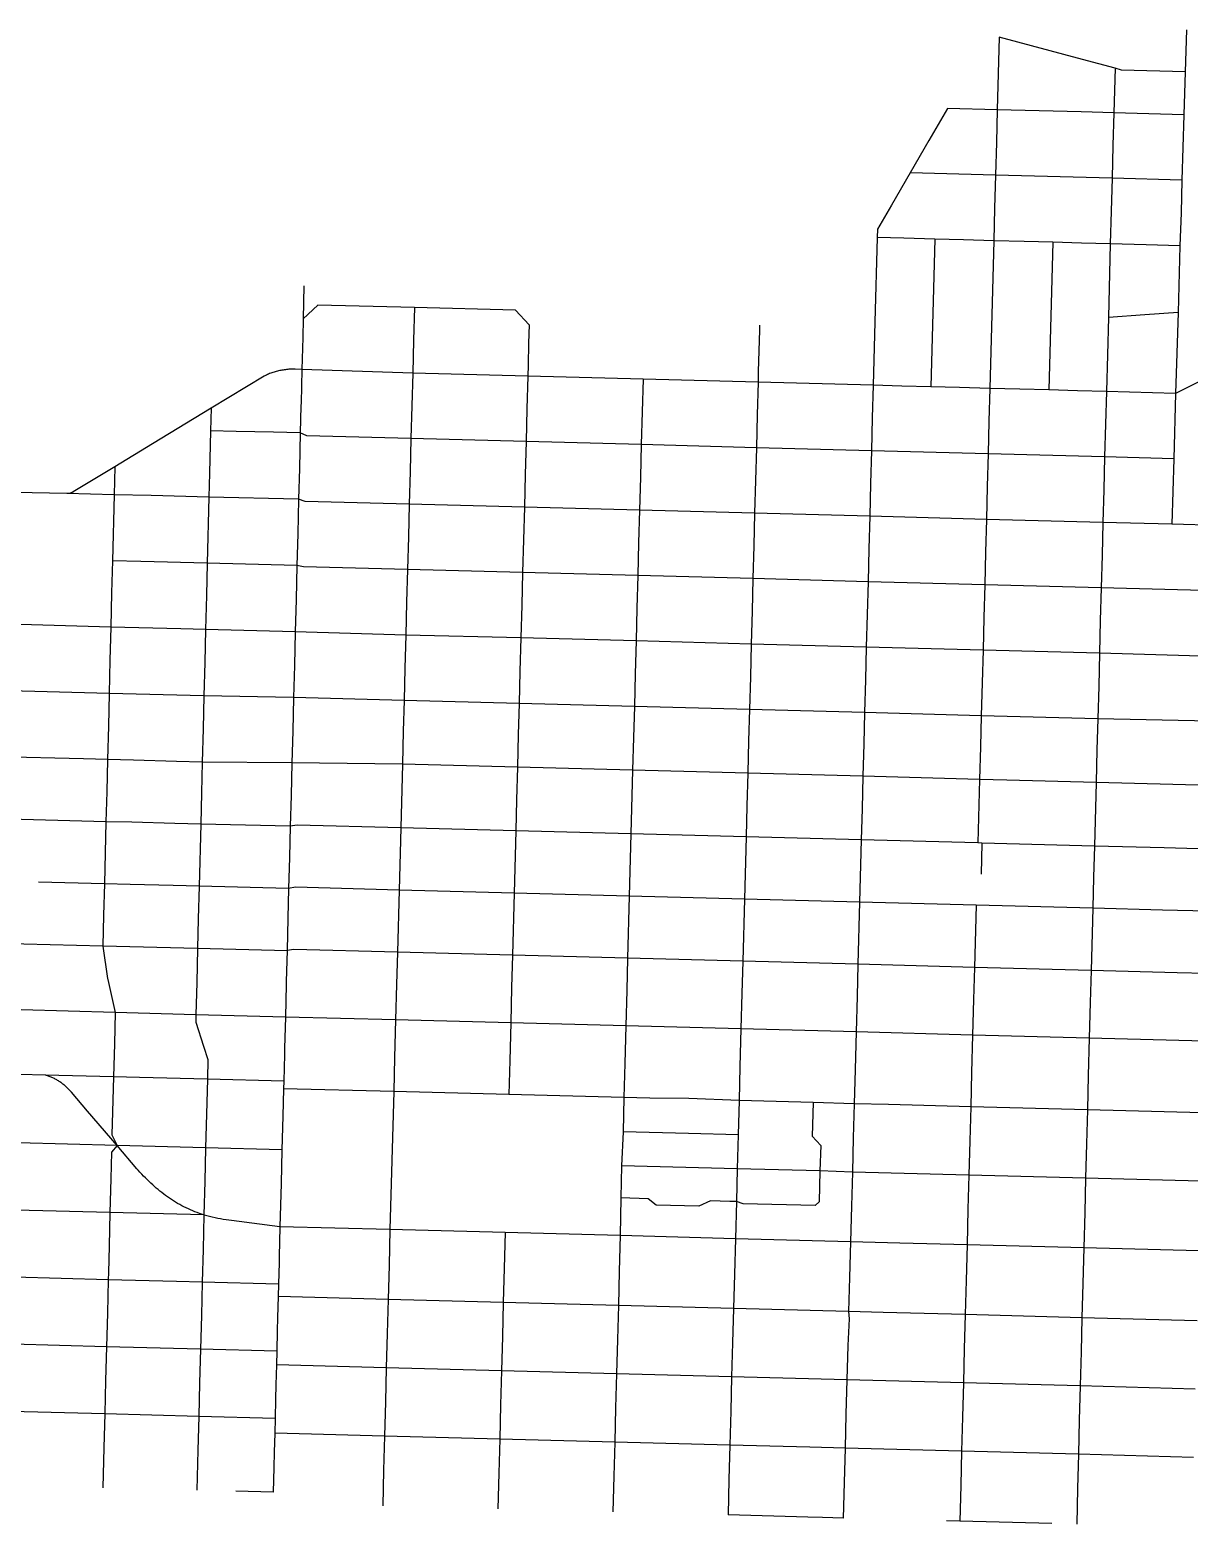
# Model space of a CAD drawing. Header units: inches. Extents: x 486459 to 494398, y 5455945 to 5462335.
# Drawn here: x 487637 to 489372, y 5456059 to 5458297 of the extents above; entities that cross this region are included whole.
import ezdxf

# ---------------------------------------------------------------- set-up
doc = ezdxf.new("R2010")
doc.units = ezdxf.units.IN
doc.header["$MEASUREMENT"] = 0
for name, color, linetype in [('Arterial', 10, 'Continuous'), ('Other', 10, 'Continuous'), ('Private', 10, 'Continuous'), ('Residential', 10, 'Continuous'), ('Secondary', 10, 'Continuous')]:
    doc.layers.add(name, color=color, linetype=linetype)

msp = doc.modelspace()

# ---------------------------------------------------------------- linework, layer by layer
at = {"layer": 'Arterial', "color": 1, "lineweight": -3, "ltscale": 2}
for p, q in [((488209.9, 5457783, 18.1), (488044, 5457788.5, 14.5)), ((488382.2, 5457778.4, 13.3), (488209.9, 5457783, 18.1)), ((488554.7, 5457773.9, 8.1), (488382.2, 5457778.4, 13.3)), ((488726.9, 5457769.3, 5.6), (488554.7, 5457773.9, 8.1)), ((488899.2, 5457764.7, 4.4), (488726.9, 5457769.3, 5.6)), ((488942.3, 5457763.6, 4.4), (488899.2, 5457764.7, 4.4)), ((488985.4, 5457762.4, 4.4), (488942.3, 5457763.6, 4.4)), ((489028.5, 5457761.3, 4.3), (488985.4, 5457762.4, 4.4)), ((489073.7, 5457760.1, 4.6), (489028.5, 5457761.3, 4.3)), ((489119, 5457758.9, 4.9), (489073.7, 5457760.1, 4.6)), ((489162.1, 5457757.7, 5.2), (489119, 5457758.9, 4.9)), ((489205.3, 5457756.6, 6.3), (489162.1, 5457757.7, 5.2)), ((489248.4, 5457755.4, 7.1), (489205.3, 5457756.6, 6.3)), ((489352.1, 5457752.6, 9.7), (489248.4, 5457755.4, 7.1)), ((487908, 5457730.2, 15.2), (487820.5, 5457677.1, 14.1)), ((487820.5, 5457677.1, 14.1), (487763.9, 5457642.8, 12.3)), ((487755.5, 5457303.3, 14.8), (487555.2, 5457308.4, 15.6)), ((487897.2, 5457299.8, 17.5), (487755.5, 5457303.3, 14.8)), ((488031.5, 5457297, 23.9), (487897.2, 5457299.8, 17.5)), ((488196.9, 5457292.7, 34), (488031.5, 5457297, 23.9)), ((488369.3, 5457288.1, 41.2), (488196.9, 5457292.7, 34)), ((488541.7, 5457283.6, 40.7), (488369.3, 5457288.1, 41.2)), ((488714, 5457279.1, 38.2), (488541.7, 5457283.6, 40.7)), ((488886.4, 5457274.6, 34.2), (488714, 5457279.1, 38.2)), ((489061, 5457269.9, 25.7), (488886.4, 5457274.6, 34.2)), ((489235.5, 5457265.3, 17.7), (489061, 5457269.9, 25.7)), ((489404.4, 5457261.9, 14.9), (489235.5, 5457265.3, 17.7)), ((487764.5, 5456825.5, 20.7), (487623.7, 5456829.6, 19.9)), ((487885.4, 5456822, 25.2), (487764.5, 5456825.5, 20.7)), ((488019.3, 5456818.7, 24.5), (487885.4, 5456822, 25.2)), ((488184.3, 5456814.5, 23.8), (488019.3, 5456818.7, 24.5)), ((488356.7, 5456809.9, 26.3), (488184.3, 5456814.5, 23.8)), ((488528.9, 5456805.4, 33.8), (488356.7, 5456809.9, 26.3)), ((488701.3, 5456800.9, 35.9), (488528.9, 5456805.4, 33.8)), ((488873.7, 5456796.3, 38.6), (488701.3, 5456800.9, 35.9)), ((488873.7, 5456796.3, 38.6), (488872.2, 5456740, 37.9)), ((489048.2, 5456791.6, 40.5), (488873.7, 5456796.3, 38.6)), ((489222.7, 5456787, 38.5), (489048.2, 5456791.6, 40.5)), ((489395.3, 5456782.5, 36.4), (489222.7, 5456787, 38.5)), ((488872.2, 5456740, 37.9), (488870.8, 5456688.9, 37.3)), ((488870.8, 5456688.9, 37.3), (488869.5, 5456637.7, 38)), ((488869.5, 5456637.7, 38), (488868.1, 5456586.6, 38.7)), ((488868.1, 5456586.6, 38.7), (488866.7, 5456535.5, 39.2)), ((488866.7, 5456535.5, 39.2), (488865.3, 5456482.2, 39.8)), ((488865.3, 5456482.2, 39.8), (488863.9, 5456428.9, 39.9)), ((488863.9, 5456428.9, 39.9), (488862.5, 5456377.7, 41.2)), ((488861.1, 5456326.6, 42.6), (488859.8, 5456275.4, 44.7)), ((488859.8, 5456275.4, 44.7), (488858.5, 5456224.2, 46.3)), ((488858.5, 5456224.2, 46.3), (488857.1, 5456173.1, 46.9)), ((488857.1, 5456173.1, 46.9), (488855.8, 5456121.9, 46.7)), ((488855.8, 5456121.9, 46.7), (488854.3, 5456068.5, 46.8))]:
    msp.add_line(p, q, dxfattribs=at)
for points in [[(488044, 5457788.5, 14.5), (488034, 5457788.8, 14.1), (488033.4, 5457788.8, 14.1), (488031.6, 5457788.8, 14.1), (488029.9, 5457788.8, 14.1), (488028.1, 5457788.8, 14.1), (488026.4, 5457788.7, 14.1), (488024.6, 5457788.6, 13.8), (488022.9, 5457788.4, 13.8), (488021.2, 5457788.2, 13.8), (488019.4, 5457788, 13.8), (488017.7, 5457787.8, 13.8), (488016, 5457787.5, 13.8), (488014.2, 5457787.2, 13.7), (488012.5, 5457786.9, 13.7), (488010.8, 5457786.6, 13.7), (488009.1, 5457786.2, 13.7), (488007.4, 5457785.8, 13.7), (488005.7, 5457785.3, 13.7), (488004, 5457784.9, 13.7), (488002.3, 5457784.4, 13.8), (488000.7, 5457783.8, 13.8), (487999, 5457783.3, 13.8), (487997.4, 5457782.7, 13.8), (487995.7, 5457782.1, 13.8), (487994.1, 5457781.4, 13.8), (487992.5, 5457780.7, 13.8), (487990.9, 5457780, 13.8), (487989.3, 5457779.3, 13.9), (487987.7, 5457778.5, 13.9), (487908, 5457730.2, 15.2)], [(488862.5, 5456377.7, 41.2), (488863.2, 5456366.9, 41.3), (488861.1, 5456326.6, 42.6)]]:
    msp.add_polyline3d(points, dxfattribs=at)
at = {"layer": 'Other', "color": 10}
for p, q in [((488728.9, 5457847.1, 3.4), (488727.3, 5457785.5, 4.7)), ((489421.9, 5457787.5, 11.9), (489352.1, 5457752.6, 9.7))]:
    msp.add_line(p, q, dxfattribs=at)
at = {"layer": 'Private', "color": 80, "lineweight": -3, "true_color": 0x54ff00}
msp.add_polyline3d([(488694.5, 5456542.4, 33.9), (488684.5, 5456542.7, 34.1), (488655.5, 5456543.5, 31.7), (488638.5, 5456535.4, 31.5), (488574.5, 5456537.1, 30.5), (488562.4, 5456546.5, 30.6), (488521.5, 5456547.9, 29.6)], dxfattribs=at)
at = {"layer": 'Residential', "color": 7, "lineweight": -3}
for p, q in [((489088, 5458285.9, 10.1), (489086.5, 5458231.4, 9.8)), ((489212.6, 5458252.5, 9.1), (489088, 5458285.9, 10.1)), ((489368.2, 5458296.9, 5.7), (489366.3, 5458233.9, 9.8)), ((489261.3, 5458239.4, 9.1), (489212.6, 5458252.5, 9.1)), ((489261.3, 5458239.4, 9.1), (489259.5, 5458172.7, 9.2)), ((489086.5, 5458231.4, 9.8), (489085, 5458177.3, 9.2)), ((489366.3, 5458233.9, 9.8), (489364.4, 5458169.9, 10.2)), ((489010.6, 5458179.3, 5.3), (488982.5, 5458131, 3.6)), ((489085, 5458177.3, 9.2), (489010.6, 5458179.3, 5.3)), ((489085, 5458177.3, 9.2), (489083.7, 5458128.3, 7.7)), ((489210.5, 5458174, 9.6), (489085, 5458177.3, 9.2)), ((489259.5, 5458172.7, 9.2), (489210.5, 5458174, 9.6)), ((489259.5, 5458172.7, 9.2), (489258.2, 5458123.7, 9.5)), ((489364.4, 5458169.9, 10.2), (489259.5, 5458172.7, 9.2)), ((489364.4, 5458169.9, 10.2), (489362.9, 5458120.9, 11)), ((488982.5, 5458131, 3.6), (488954.5, 5458082.7, 3.1)), ((489083.7, 5458128.3, 7.7), (489082.5, 5458079.3, 6.9)), ((489258.2, 5458123.7, 9.5), (489256.9, 5458074.6, 9.8)), ((489362.9, 5458120.9, 11), (489361.5, 5458071.9, 10.8)), ((488954.5, 5458082.7, 3.1), (488926.5, 5458034.5, 2.9)), ((489082.5, 5458079.3, 6.9), (488954.5, 5458082.7, 3.1)), ((489082.5, 5458079.3, 6.9), (489081.1, 5458030.1, 5.4)), ((489256.9, 5458074.6, 9.8), (489082.5, 5458079.3, 6.9)), ((489256.9, 5458074.6, 9.8), (489255.6, 5458025.5, 9.2)), ((489361.5, 5458071.9, 10.8), (489256.9, 5458074.6, 9.8)), ((489361.5, 5458071.9, 10.8), (489360.1, 5458022.8, 10.2)), ((489081.1, 5458030.1, 5.4), (489079.8, 5457981.2, 4.8)), ((489255.6, 5458025.5, 9.2), (489254.3, 5457976.5, 8.8)), ((489360.1, 5458022.8, 10.2), (489358.6, 5457973.7, 9.6)), ((488905.3, 5457985.9, 2.9), (488901.8, 5457859.3, 3.2)), ((488945.2, 5457984.9, 3.1), (488905.3, 5457985.9, 2.9)), ((488991.4, 5457983.6, 3.8), (488945.2, 5457984.9, 3.1)), ((488991.4, 5457983.6, 3.8), (488985.4, 5457762.4, 4.4)), ((489034.7, 5457982.4, 4.3), (488991.4, 5457983.6, 3.8)), ((489079.8, 5457981.2, 4.8), (489034.7, 5457982.4, 4.3)), ((489079.8, 5457981.2, 4.8), (489073.7, 5457760.1, 4.6)), ((489125.1, 5457980, 6.1), (489079.8, 5457981.2, 4.8)), ((489168.1, 5457978.8, 7.3), (489125.1, 5457980, 6.1)), ((489168.1, 5457978.8, 7.3), (489162.1, 5457757.7, 5.2)), ((489211.2, 5457977.7, 7.7), (489168.1, 5457978.8, 7.3)), ((489254.3, 5457976.5, 8.8), (489211.2, 5457977.7, 7.7)), ((489254.3, 5457976.5, 8.8), (489251.4, 5457866.3, 7.5)), ((489308.2, 5457974.8, 9), (489254.3, 5457976.5, 8.8)), ((489358.6, 5457973.7, 9.6), (489308.2, 5457974.8, 9)), ((489358.6, 5457973.7, 9.6), (489355.7, 5457873.7, 8.1)), ((488046.7, 5457913.7, 4.6), (488045.9, 5457864.3, 10.8)), ((488212.4, 5457881, 10.6), (488211.2, 5457832, 14.9)), ((488045.9, 5457864.3, 10.8), (488045.2, 5457836.3, 11.7)), ((488901.8, 5457859.3, 3.2), (488899.2, 5457764.7, 4.4)), ((489251.4, 5457866.3, 7.5), (489249.9, 5457810.2, 7.3)), ((489305.9, 5457870.3, 7.9), (489251.4, 5457866.3, 7.5)), ((489355.7, 5457873.7, 8.1), (489305.9, 5457870.3, 7.9)), ((489355.7, 5457873.7, 8.1), (489353.9, 5457812.6, 7.9)), ((488045.2, 5457836.3, 11.7), (488044, 5457788.5, 14.5)), ((488384.3, 5457855.4, 9.2), (488383.5, 5457827.5, 10.2)), ((488728.9, 5457847.1, 3.4), (488727.3, 5457785.5, 4.7)), ((488729.1, 5457854.7, 3.4), (488728.9, 5457847.1, 3.4)), ((488211.2, 5457832, 14.9), (488209.9, 5457783, 18.1)), ((488383.5, 5457827.5, 10.2), (488382.6, 5457794.6, 12.9)), ((488382.6, 5457794.6, 12.9), (488382.2, 5457778.4, 13.3)), ((489249.9, 5457810.2, 7.3), (489248.4, 5457755.4, 7.1)), ((489353.9, 5457812.6, 7.9), (489352.1, 5457752.6, 9.7)), ((488044, 5457788.5, 14.5), (488042.7, 5457738.4, 18)), ((488209.9, 5457783, 18.1), (488208.6, 5457733.9, 22)), ((488382.2, 5457778.4, 13.3), (488380.9, 5457729.3, 16.9)), ((488554.7, 5457773.9, 8.1), (488553.3, 5457724.7, 11.4)), ((488726.9, 5457769.3, 5.6), (488725.7, 5457720.3, 7.7)), ((488727.3, 5457785.5, 4.7), (488726.9, 5457769.3, 5.6)), ((488899.2, 5457764.7, 4.4), (488897.9, 5457715.8, 4.6)), ((489073.7, 5457760.1, 4.6), (489072.5, 5457711, 4.9)), ((489248.4, 5457755.4, 7.1), (489245.8, 5457657.3, 6.4)), ((489352.1, 5457752.6, 9.7), (489349.2, 5457654.6, 8)), ((487908, 5457730.2, 15.2), (487907.2, 5457696.7, 17.5)), ((488042.6, 5457733.9, 19.3), (488041.6, 5457693.3, 23.2)), ((488042.7, 5457738.4, 18), (488042.6, 5457733.9, 19.3)), ((488208.6, 5457733.9, 22), (488207, 5457684.9, 25.7)), ((488380.9, 5457729.3, 16.9), (488379.6, 5457680.4, 20.8)), ((488553.3, 5457724.7, 11.4), (488552, 5457675.8, 15.6)), ((488725.7, 5457720.3, 7.7), (488724.4, 5457671.2, 10.3)), ((488897.9, 5457715.8, 4.6), (488896.7, 5457666.7, 4.6)), ((489072.5, 5457711, 4.9), (489071.2, 5457662, 5.5)), ((487907.2, 5457696.7, 17.5), (487905.6, 5457633.2, 20.6)), ((487945.8, 5457695.7, 18.1), (487907.2, 5457696.7, 17.5)), ((488001.3, 5457694.3, 20.6), (487945.8, 5457695.7, 18.1)), ((488041.6, 5457693.3, 23.2), (488001.3, 5457694.3, 20.6)), ((488041.6, 5457693.3, 23.2), (488040.2, 5457640.2, 28.3)), ((488207, 5457684.9, 25.7), (488205.9, 5457635.6, 30.7)), ((488379.6, 5457680.4, 20.8), (488207, 5457684.9, 25.7)), ((488379.6, 5457680.4, 20.8), (488378.3, 5457631.3, 25.6)), ((488552, 5457675.8, 15.6), (488379.6, 5457680.4, 20.8)), ((488552, 5457675.8, 15.6), (488550.7, 5457626.9, 20.4)), ((488724.4, 5457671.2, 10.3), (488552, 5457675.8, 15.6)), ((488724.4, 5457671.2, 10.3), (488723.2, 5457622.2, 13.9)), ((488896.7, 5457666.7, 4.6), (488724.4, 5457671.2, 10.3)), ((488896.7, 5457666.7, 4.6), (488895.4, 5457617.7, 6.7)), ((489071.2, 5457662, 5.5), (488896.7, 5457666.7, 4.6)), ((489071.2, 5457662, 5.5), (489070, 5457613, 6)), ((489245.8, 5457657.3, 6.4), (489071.2, 5457662, 5.5)), ((489245.8, 5457657.3, 6.4), (489244.6, 5457608.3, 6.2)), ((489349.2, 5457654.6, 8), (489245.8, 5457657.3, 6.4)), ((488040.2, 5457640.2, 28.3), (488039.1, 5457594, 31.6)), ((488205.9, 5457635.6, 30.7), (488204.7, 5457586.8, 36.1)), ((489349.2, 5457654.6, 8), (489347.8, 5457605.5, 7.9)), ((487905.6, 5457633.2, 20.6), (487904.7, 5457597.3, 22)), ((488378.3, 5457631.3, 25.6), (488377.1, 5457582.3, 31.4)), ((488550.7, 5457626.9, 20.4), (488549.5, 5457577.7, 25)), ((488723.2, 5457622.2, 13.9), (488721.8, 5457573.2, 18.1)), ((488895.4, 5457617.7, 6.7), (488894.2, 5457568.6, 9.5)), ((489070, 5457613, 6), (489068.7, 5457563.9, 6.9)), ((487762.8, 5457600.8, 12.3), (487691.9, 5457602.4, 10)), ((487818.5, 5457599.4, 15.9), (487762.8, 5457600.8, 12.3)), ((487904.7, 5457597.3, 22), (487818.5, 5457599.4, 15.9)), ((487904.7, 5457597.3, 22), (487902.2, 5457498.1, 19.9)), ((488039.1, 5457594, 31.6), (487904.7, 5457597.3, 22)), ((488039.1, 5457594, 31.6), (488037.7, 5457542.1, 31.1)), ((489244.6, 5457608.3, 6.2), (489243.3, 5457559.3, 6.5)), ((489347.8, 5457605.5, 7.9), (489346.3, 5457556.6, 7.5)), ((488204.7, 5457586.8, 36.1), (488203.4, 5457537.8, 38.8)), ((488377.1, 5457582.3, 31.4), (488204.7, 5457586.8, 36.1)), ((488377.1, 5457582.3, 31.4), (488375.8, 5457533.3, 35.3)), ((488549.5, 5457577.7, 25), (488377.1, 5457582.3, 31.4)), ((488549.5, 5457577.7, 25), (488548.1, 5457528.8, 30.5)), ((488721.8, 5457573.2, 18.1), (488549.5, 5457577.7, 25)), ((488721.8, 5457573.2, 18.1), (488720.6, 5457524.1, 23.1)), ((488894.2, 5457568.6, 9.5), (488721.8, 5457573.2, 18.1)), ((488894.2, 5457568.6, 9.5), (488892.9, 5457519.6, 14)), ((489068.7, 5457563.9, 6.9), (488894.2, 5457568.6, 9.5)), ((489068.7, 5457563.9, 6.9), (489067.5, 5457514.9, 7.6)), ((489243.3, 5457559.3, 6.5), (489068.7, 5457563.9, 6.9)), ((489243.3, 5457559.3, 6.5), (489242, 5457510.3, 7.3)), ((489346.3, 5457556.6, 7.5), (489243.3, 5457559.3, 6.5)), ((489415.6, 5457554.8, 9.1), (489346.3, 5457556.6, 7.5)), ((488037.7, 5457542.1, 31.1), (488036.5, 5457494.7, 30.3)), ((488203.4, 5457537.8, 38.8), (488202.1, 5457488.8, 39.7)), ((488375.8, 5457533.3, 35.3), (488374.5, 5457484.3, 39.2)), ((488548.1, 5457528.8, 30.5), (488546.9, 5457479.8, 35.3)), ((488720.6, 5457524.1, 23.1), (488719.2, 5457475.2, 29)), ((487802.7, 5457500.6, 14.8), (487760.4, 5457501.7, 12.8)), ((487902.2, 5457498.1, 19.9), (487802.7, 5457500.6, 14.8)), ((488892.9, 5457519.6, 14), (488891.6, 5457470.5, 17.6)), ((489067.5, 5457514.9, 7.6), (489066.2, 5457465.9, 9.4)), ((489242, 5457510.3, 7.3), (489240.7, 5457461.3, 8.4)), ((487902.2, 5457498.1, 19.9), (487901.1, 5457450.1, 19)), ((488036.5, 5457494.7, 30.3), (487902.2, 5457498.1, 19.9)), ((488036.5, 5457494.7, 30.3), (488035.2, 5457443.9, 28.6)), ((488202.1, 5457488.8, 39.7), (488200.8, 5457439.8, 38.3)), ((488374.5, 5457484.3, 39.2), (488202.1, 5457488.8, 39.7)), ((488374.5, 5457484.3, 39.2), (488373.1, 5457435.3, 41.2)), ((488546.9, 5457479.8, 35.3), (488374.5, 5457484.3, 39.2)), ((488546.9, 5457479.8, 35.3), (488545.5, 5457430.7, 37)), ((488719.2, 5457475.2, 29), (488546.9, 5457479.8, 35.3)), ((488719.2, 5457475.2, 29), (488718, 5457426.2, 32.2)), ((488891.6, 5457470.5, 17.6), (488719.2, 5457475.2, 29)), ((488891.6, 5457470.5, 17.6), (488890.3, 5457421.6, 22.7)), ((489066.2, 5457465.9, 9.4), (488891.6, 5457470.5, 17.6)), ((489066.2, 5457465.9, 9.4), (489064.9, 5457416.9, 13.4)), ((489240.7, 5457461.3, 8.4), (489066.2, 5457465.9, 9.4)), ((489240.7, 5457461.3, 8.4), (489239.3, 5457412.3, 10.9)), ((489412, 5457456.8, 9.9), (489240.7, 5457461.3, 8.4)), ((487901.1, 5457450.1, 19), (487899.8, 5457399, 18)), ((488035.2, 5457443.9, 28.6), (488034, 5457395.5, 26.6)), ((488200.8, 5457439.8, 38.3), (488199.5, 5457390.7, 36.1)), ((488373.1, 5457435.3, 41.2), (488371.9, 5457386.4, 42.1)), ((488545.5, 5457430.7, 37), (488544.3, 5457381.8, 38.4)), ((488718, 5457426.2, 32.2), (488716.6, 5457377.2, 36)), ((488890.3, 5457421.6, 22.7), (488889, 5457372.5, 28.5)), ((489064.9, 5457416.9, 13.4), (489063.7, 5457368, 17.2)), ((489239.3, 5457412.3, 10.9), (489238.1, 5457363.4, 13.8)), ((487757.9, 5457402.6, 13.4), (487556.5, 5457408.4, 14.4)), ((487863, 5457399.9, 16.9), (487757.9, 5457402.6, 13.4)), ((487899.8, 5457399, 18), (487863, 5457399.9, 16.9)), ((487899.8, 5457399, 18), (487898.6, 5457349.4, 17.7)), ((488034, 5457395.5, 26.6), (487899.8, 5457399, 18)), ((488034, 5457395.5, 26.6), (488032.7, 5457345.3, 24.9)), ((488199.5, 5457390.7, 36.1), (488034, 5457395.5, 26.6)), ((488199.5, 5457390.7, 36.1), (488198.2, 5457341.1, 35.2)), ((488371.9, 5457386.4, 42.1), (488199.5, 5457390.7, 36.1)), ((488371.9, 5457386.4, 42.1), (488370.5, 5457336.7, 41.4)), ((488544.3, 5457381.8, 38.4), (488371.9, 5457386.4, 42.1)), ((488544.3, 5457381.8, 38.4), (488542.9, 5457332.6, 39.7)), ((488716.6, 5457377.2, 36), (488544.3, 5457381.8, 38.4)), ((488716.6, 5457377.2, 36), (488715.4, 5457328.1, 37.4)), ((488889, 5457372.5, 28.5), (488716.6, 5457377.2, 36)), ((488889, 5457372.5, 28.5), (488887.7, 5457323.5, 31.6)), ((489063.7, 5457368, 17.2), (488889, 5457372.5, 28.5)), ((489063.7, 5457368, 17.2), (489062.4, 5457319.1, 21.7)), ((489238.1, 5457363.4, 13.8), (489063.7, 5457368, 17.2)), ((487898.6, 5457349.4, 17.7), (487897.2, 5457299.8, 17.5)), ((488032.7, 5457345.3, 24.9), (488031.5, 5457297, 23.9)), ((489238.1, 5457363.4, 13.8), (489236.9, 5457314, 15.7)), ((489406.6, 5457358.8, 12.6), (489238.1, 5457363.4, 13.8)), ((488198.2, 5457341.1, 35.2), (488196.9, 5457292.7, 34)), ((488370.5, 5457336.7, 41.4), (488369.3, 5457288.1, 41.2)), ((488542.9, 5457332.6, 39.7), (488541.7, 5457283.6, 40.7)), ((488715.4, 5457328.1, 37.4), (488714, 5457279.1, 38.2)), ((488887.7, 5457323.5, 31.6), (488886.4, 5457274.6, 34.2)), ((487897.2, 5457299.8, 17.5), (487896, 5457250.1, 17.9)), ((489062.4, 5457319.1, 21.7), (489061, 5457269.9, 25.7)), ((489236.9, 5457314, 15.7), (489235.5, 5457265.3, 17.7)), ((488031.5, 5457297, 23.9), (488030.2, 5457246.8, 23.3)), ((488196.9, 5457292.7, 34), (488195.7, 5457246.7, 32.4)), ((488369.3, 5457288.1, 41.2), (488368, 5457241.6, 39.5)), ((488541.7, 5457283.6, 40.7), (488540.4, 5457237.1, 41.2)), ((488714, 5457279.1, 38.2), (488712.8, 5457232.5, 38.9)), ((488886.4, 5457274.6, 34.2), (488885.2, 5457228, 36.5)), ((489061, 5457269.9, 25.7), (489059.7, 5457223.4, 27.3)), ((489235.5, 5457265.3, 17.7), (489234.3, 5457218.7, 20.1)), ((487896, 5457250.1, 17.9), (487894.8, 5457200.5, 18.1)), ((488030.2, 5457246.8, 23.3), (488029, 5457199.2, 22.6)), ((488195.7, 5457246.7, 32.4), (488194.4, 5457197.4, 30.3)), ((488368, 5457241.6, 39.5), (488366.8, 5457192.9, 38.6)), ((488540.4, 5457237.1, 41.2), (488539.1, 5457188.3, 41.4)), ((488712.8, 5457232.5, 38.9), (488711.5, 5457183.8, 39.6)), ((487716.8, 5457205.1, 16.6), (487552.7, 5457209.4, 16.9)), ((488885.2, 5457228, 36.5), (488883.9, 5457179.3, 39.2)), ((489059.7, 5457223.4, 27.3), (489058.4, 5457174.6, 29.4)), ((489234.3, 5457218.7, 20.1), (489233, 5457170, 22.4)), ((487753, 5457204.1, 16.8), (487716.8, 5457205.1, 16.6)), ((487791.8, 5457203.1, 16.8), (487753, 5457204.1, 16.8)), ((487856.4, 5457201.5, 17.6), (487791.8, 5457203.1, 16.8)), ((487894.8, 5457200.5, 18.1), (487856.4, 5457201.5, 17.6)), ((487894.8, 5457200.5, 18.1), (487893.6, 5457154.6, 18.6)), ((488029, 5457199.2, 22.6), (487894.8, 5457200.5, 18.1)), ((488029, 5457199.2, 22.6), (488027.8, 5457150.5, 21.4)), ((488194.4, 5457197.4, 30.3), (488029, 5457199.2, 22.6)), ((488194.4, 5457197.4, 30.3), (488191.9, 5457102.1, 27.2)), ((488366.8, 5457192.9, 38.6), (488194.4, 5457197.4, 30.3)), ((488366.8, 5457192.9, 38.6), (488365.4, 5457144.1, 37.1)), ((488539.1, 5457188.3, 41.4), (488366.8, 5457192.9, 38.6)), ((488539.1, 5457188.3, 41.4), (488536.6, 5457093, 40.5)), ((488711.5, 5457183.8, 39.6), (488539.1, 5457188.3, 41.4)), ((488711.5, 5457183.8, 39.6), (488710.2, 5457135.1, 40)), ((488883.9, 5457179.3, 39.2), (488711.5, 5457183.8, 39.6)), ((488883.9, 5457179.3, 39.2), (488882.6, 5457130.5, 40.2)), ((489058.4, 5457174.6, 29.4), (488883.9, 5457179.3, 39.2)), ((489058.4, 5457174.6, 29.4), (489055.8, 5457079.3, 33.8)), ((489099.5, 5457173.4, 27.8), (489058.4, 5457174.6, 29.4)), ((489233, 5457170, 22.4), (489099.5, 5457173.4, 27.8)), ((489233, 5457170, 22.4), (489230.4, 5457074.7, 29.3)), ((489405.4, 5457165.4, 19.2), (489233, 5457170, 22.4)), ((487893.6, 5457154.6, 18.6), (487892.5, 5457107.6, 19.2)), ((488027.8, 5457150.5, 21.4), (488026.6, 5457104.5, 21.1)), ((488365.4, 5457144.1, 37.1), (488364.2, 5457097.5, 35.6)), ((488710.2, 5457135.1, 40), (488708.9, 5457088.5, 39.7)), ((488882.6, 5457130.5, 40.2), (488881.3, 5457084, 41.3)), ((487750.6, 5457111.2, 18.8), (487550.3, 5457116.3, 17.6)), ((487789.3, 5457110.3, 18.8), (487750.6, 5457111.2, 18.8)), ((487853.8, 5457108.6, 19), (487789.3, 5457110.3, 18.8)), ((487892.5, 5457107.6, 19.2), (487853.8, 5457108.6, 19)), ((487892.5, 5457107.6, 19.2), (487890.2, 5457014.5, 19.7)), ((488026.6, 5457104.5, 21.1), (487892.5, 5457107.6, 19.2)), ((488026.6, 5457104.5, 21.1), (488025.4, 5457057.8, 20.6)), ((488191.9, 5457102.1, 27.2), (488189.4, 5457008.9, 25.2)), ((488364.2, 5457097.5, 35.6), (488191.9, 5457102.1, 27.2)), ((488364.2, 5457097.5, 35.6), (488361.8, 5457004.4, 32.2)), ((488536.6, 5457093, 40.5), (488364.2, 5457097.5, 35.6)), ((488536.6, 5457093, 40.5), (488534.1, 5456999.8, 38.4)), ((488708.9, 5457088.5, 39.7), (488536.6, 5457093, 40.5)), ((488708.9, 5457088.5, 39.7), (488706.4, 5456995.3, 37.6)), ((488881.3, 5457084, 41.3), (488708.9, 5457088.5, 39.7)), ((488881.3, 5457084, 41.3), (488878.8, 5456990.8, 38.7)), ((489055.8, 5457079.3, 33.8), (488881.3, 5457084, 41.3)), ((489061.9, 5457079.2, 33.8), (489055.8, 5457079.3, 33.8)), ((489061.9, 5457079.2, 33.8), (489060.7, 5457032.6, 35.6)), ((489230.4, 5457074.7, 29.3), (489061.9, 5457079.2, 33.8)), ((489230.4, 5457074.7, 29.3), (489229.2, 5457028.1, 31.2)), ((489335, 5457071.9, 26), (489230.4, 5457074.7, 29.3)), ((488025.4, 5457057.8, 20.6), (488024.2, 5457011.2, 20.6)), ((489402.9, 5457070.1, 23.8), (489335, 5457071.9, 26)), ((487748.3, 5457018.1, 20.1), (487649.9, 5457020.5, 19)), ((487786.8, 5457017.1, 20.2), (487748.3, 5457018.1, 20.1)), ((487851.4, 5457015.5, 19.8), (487786.8, 5457017.1, 20.2)), ((487890.2, 5457014.5, 19.7), (487851.4, 5457015.5, 19.8)), ((487890.2, 5457014.5, 19.7), (487888.9, 5456965.7, 20.6)), ((488024.2, 5457011.2, 20.6), (487890.2, 5457014.5, 19.7)), ((488024.2, 5457011.2, 20.6), (488023.1, 5456966.7, 21.2)), ((488189.4, 5457008.9, 25.2), (488187, 5456915.7, 23.8)), ((488361.8, 5457004.4, 32.2), (488189.4, 5457008.9, 25.2)), ((489229.2, 5457028.1, 31.2), (489227.9, 5456981.5, 32.8)), ((488361.8, 5457004.4, 32.2), (488359.4, 5456911.2, 29.6)), ((488534.1, 5456999.8, 38.4), (488361.8, 5457004.4, 32.2)), ((488534.1, 5456999.8, 38.4), (488531.7, 5456906.7, 35.7)), ((488706.4, 5456995.3, 37.6), (488534.1, 5456999.8, 38.4)), ((488706.4, 5456995.3, 37.6), (488704, 5456902.1, 36.6)), ((488878.8, 5456990.8, 38.7), (488706.4, 5456995.3, 37.6)), ((488878.8, 5456990.8, 38.7), (488876.4, 5456897.6, 38)), ((489053.3, 5456986.1, 38.1), (488878.8, 5456990.8, 38.7)), ((489053.3, 5456986.1, 38.1), (489050.9, 5456892.9, 40.3)), ((489227.9, 5456981.5, 32.8), (489053.3, 5456986.1, 38.1)), ((487888.9, 5456965.7, 20.6), (487887.8, 5456921.4, 21.7)), ((488023.1, 5456966.7, 21.2), (488021.9, 5456918.1, 22.1)), ((489227.9, 5456981.5, 32.8), (489225.5, 5456888.3, 34.6)), ((489332.5, 5456978.8, 30.5), (489227.9, 5456981.5, 32.8)), ((489400.4, 5456977, 29.3), (489332.5, 5456978.8, 30.5)), ((487745.9, 5456924.8, 19.7), (487545.5, 5456929.9, 18.6)), ((487887.8, 5456921.4, 21.7), (487745.9, 5456924.8, 19.7)), ((487887.8, 5456921.4, 21.7), (487886.6, 5456870.5, 23.5)), ((488021.8, 5456918, 22.1), (487887.8, 5456921.4, 21.7)), ((488021.9, 5456918.1, 22.1), (488020.6, 5456872, 22.9)), ((488187, 5456915.7, 23.8), (488185.7, 5456867.6, 23.8)), ((488359.4, 5456911.2, 29.6), (488187, 5456915.7, 23.8)), ((488359.4, 5456911.2, 29.6), (488358, 5456863.1, 27.7)), ((488531.7, 5456906.7, 35.7), (488359.4, 5456911.2, 29.6)), ((488531.7, 5456906.7, 35.7), (488530.3, 5456858.6, 34.5)), ((488704, 5456902.1, 36.6), (488531.7, 5456906.7, 35.7)), ((488704, 5456902.1, 36.6), (488702.7, 5456854, 36.3)), ((488876.4, 5456897.6, 38), (488704, 5456902.1, 36.6)), ((488876.4, 5456897.6, 38), (488875.1, 5456849.4, 38.2)), ((489050.9, 5456892.9, 40.3), (488876.4, 5456897.6, 38)), ((489050.9, 5456892.9, 40.3), (489049.6, 5456844.8, 40.7)), ((489225.5, 5456888.3, 34.6), (489050.9, 5456892.9, 40.3)), ((489225.5, 5456888.3, 34.6), (489224.2, 5456840.2, 36.4)), ((489354.4, 5456884.9, 33.7), (489225.5, 5456888.3, 34.6)), ((489398, 5456883.8, 33.9), (489354.4, 5456884.9, 33.7)), ((487886.6, 5456870.5, 23.5), (487885.4, 5456822, 25.2)), ((488020.6, 5456867.2, 22.9), (488019.3, 5456818.7, 24.5)), ((488185.7, 5456867.6, 23.8), (488184.3, 5456814.5, 23.8)), ((488358, 5456863.1, 27.7), (488356.7, 5456809.9, 26.3)), ((488530.3, 5456858.6, 34.5), (488528.9, 5456805.4, 33.8)), ((488702.7, 5456854, 36.3), (488701.3, 5456800.9, 35.9)), ((488875.1, 5456849.4, 38.2), (488873.7, 5456796.3, 38.6)), ((489049.6, 5456844.8, 40.7), (489048.2, 5456791.6, 40.5)), ((489224.2, 5456840.2, 36.4), (489222.7, 5456787, 38.5)), ((488019.3, 5456818.7, 24.5), (488018, 5456771.9, 27.6)), ((488184.3, 5456814.5, 23.8), (488182.8, 5456758.3, 25.3)), ((488356.7, 5456809.9, 26.3), (488355.2, 5456753.8, 26.3)), ((488528.9, 5456805.4, 33.8), (488527.4, 5456749.3, 32.3)), ((488701.3, 5456800.9, 35.9), (488699.8, 5456744.7, 35.3)), ((489048.2, 5456791.6, 40.5), (489046.7, 5456735.4, 41.7)), ((489222.7, 5456787, 38.5), (489221.3, 5456730.9, 39.4)), ((488017.8, 5456762.6, 28.8), (488016.8, 5456722.5, 31.2)), ((488018, 5456771.9, 27.6), (488017.8, 5456762.6, 28.8)), ((488182.8, 5456758.3, 25.3), (488181.4, 5456707.1, 27.3)), ((488355.2, 5456753.8, 26.3), (488353.9, 5456702.6, 26.5)), ((488527.4, 5456749.3, 32.3), (488526.1, 5456698.1, 30.5)), ((488699.8, 5456744.7, 35.3), (488698.4, 5456693.5, 34.7)), ((487762, 5456729.1, 20.9), (487659.9, 5456731.8, 19.6)), ((487800.7, 5456728.1, 21.8), (487762, 5456729.1, 20.9)), ((487902.6, 5456725.5, 27), (487800.7, 5456728.1, 21.8)), ((487902.6, 5456725.5, 27), (487901.2, 5456673.1, 26)), ((488016.8, 5456722.5, 31.2), (487902.6, 5456725.5, 27)), ((488016.8, 5456722.5, 31.2), (488016.5, 5456711.4, 31.6)), ((489046.7, 5456735.4, 41.7), (489045.4, 5456684.3, 41.8)), ((489221.3, 5456730.9, 39.4), (489220, 5456679.7, 40.7)), ((488016.5, 5456711.4, 31.6), (488015.4, 5456670.2, 32.5)), ((488181.4, 5456707.1, 27.3), (488016.5, 5456711.4, 31.6)), ((488181.4, 5456707.1, 27.3), (488175.9, 5456500.3, 34)), ((488353.9, 5456702.6, 26.5), (488181.4, 5456707.1, 27.3)), ((488526.1, 5456698.1, 30.5), (488353.9, 5456702.6, 26.5)), ((488526.1, 5456698.1, 30.5), (488524.8, 5456646.9, 29.9)), ((488564.7, 5456697.1, 32.3), (488526.1, 5456698.1, 30.5)), ((487901.2, 5456673.1, 26), (487899.9, 5456622.9, 25.3)), ((488698.4, 5456693.5, 34.7), (488697.1, 5456642.3, 35.1)), ((488809.4, 5456690.7, 35.9), (488698.4, 5456693.5, 34.7)), ((488870.8, 5456688.9, 37.3), (488809.4, 5456690.7, 35.9)), ((488922, 5456687.5, 39.4), (488870.8, 5456688.9, 37.3)), ((489045.4, 5456684.3, 41.8), (488922, 5456687.5, 39.4)), ((489045.4, 5456684.3, 41.8), (489044, 5456633.2, 42.2)), ((489220, 5456679.7, 40.7), (489045.4, 5456684.3, 41.8)), ((489220, 5456679.7, 40.7), (489218.7, 5456628.6, 42.4)), ((489392.5, 5456675.2, 39.8), (489220, 5456679.7, 40.7)), ((488015.4, 5456670.2, 32.5), (488014.1, 5456619.9, 33)), ((487767.3, 5456626.3, 20.5), (487618.5, 5456630.1, 19.7)), ((488524.8, 5456646.9, 29.9), (488522.6, 5456595.9, 29.2)), ((488697.1, 5456642.3, 35.1), (488695.8, 5456591.3, 34.9)), ((489044, 5456633.2, 42.2), (489042.6, 5456582, 42.5)), ((489218.7, 5456628.6, 42.4), (489217.3, 5456577.4, 43.7)), ((487899.9, 5456622.9, 25.3), (487767.3, 5456626.3, 20.5)), ((487899.9, 5456622.9, 25.3), (487898.6, 5456572.6, 24.4)), ((488014.1, 5456619.9, 33), (487899.9, 5456622.9, 25.3)), ((488014.1, 5456619.9, 33), (488012.8, 5456569.6, 31.7)), ((488522.6, 5456595.9, 29.2), (488521.5, 5456547.9, 29.6)), ((488695.8, 5456591.3, 34.9), (488522.6, 5456595.9, 29.2)), ((488695.8, 5456591.3, 34.9), (488694.5, 5456542.4, 33.9)), ((488819.6, 5456588.3, 36.9), (488695.8, 5456591.3, 34.9)), ((488868.1, 5456586.6, 38.7), (488819.6, 5456588.3, 36.9)), ((489042.6, 5456582, 42.5), (488868.1, 5456586.6, 38.7)), ((487898.6, 5456572.6, 24.4), (487897.3, 5456522.3, 23.7)), ((488012.8, 5456569.6, 31.7), (488011.2, 5456504.6, 30.4)), ((489042.6, 5456582, 42.5), (489041.2, 5456530.9, 42.6)), ((489217.3, 5456577.4, 43.7), (489042.6, 5456582, 42.5)), ((489217.3, 5456577.4, 43.7), (489216, 5456526.2, 44.4)), ((489389.7, 5456572.8, 40.2), (489217.3, 5456577.4, 43.7)), ((488521.5, 5456547.9, 29.6), (488520.7, 5456491.3, 30)), ((488694.5, 5456542.4, 33.9), (488693, 5456486.7, 32.9)), ((487756.7, 5456526, 21), (487615.9, 5456529.6, 20.7)), ((487897.3, 5456522.3, 23.7), (487756.7, 5456526, 21)), ((487897.3, 5456522.3, 23.7), (487896, 5456470.7, 23.4)), ((489041.2, 5456530.9, 42.6), (489039.8, 5456477.7, 43.1)), ((489216, 5456526.2, 44.4), (489214.6, 5456473, 45)), ((488011.2, 5456504.6, 30.4), (488010, 5456459.9, 28.6)), ((488175.9, 5456500.3, 34), (488174.5, 5456447, 34.3)), ((488348.3, 5456495.8, 29.6), (488346.9, 5456442.5, 30.3)), ((487896, 5456470.7, 23.4), (487894.8, 5456421.8, 23)), ((488520.7, 5456491.3, 30), (488519.2, 5456437.9, 30.4)), ((488693, 5456486.7, 32.9), (488691.5, 5456433.4, 32.5)), ((489039.8, 5456477.7, 43.1), (489038.4, 5456424.4, 44.4)), ((489214.6, 5456473, 45), (489213.2, 5456419.7, 45.6)), ((488009.8, 5456451.3, 28.3), (488009, 5456418.8, 27.5)), ((488010, 5456459.9, 28.6), (488009.8, 5456451.3, 28.3)), ((487754.1, 5456425.4, 21.7), (487613.3, 5456429.1, 23)), ((487856.4, 5456422.8, 21.8), (487754.1, 5456425.4, 21.7)), ((488174.5, 5456447, 34.3), (488173.1, 5456395.9, 34.6)), ((488346.9, 5456442.5, 30.3), (488345.5, 5456391.3, 31.4)), ((488519.2, 5456437.9, 30.4), (488517.8, 5456386.8, 30.8)), ((488691.5, 5456433.4, 32.5), (488690.1, 5456382.2, 32.1)), ((487894.8, 5456421.8, 23), (487856.4, 5456422.8, 21.8)), ((487894.8, 5456421.8, 23), (487893.5, 5456371.5, 22.3)), ((488009, 5456418.8, 27.5), (487894.8, 5456421.8, 23)), ((488009, 5456418.8, 27.5), (488008.5, 5456400.2, 27.1)), ((489038.4, 5456424.4, 44.4), (489037.1, 5456373.2, 45.4)), ((489213.2, 5456419.7, 45.6), (489211.8, 5456368.5, 46.3)), ((488008.5, 5456400.2, 27.1), (488007.7, 5456368.6, 26.2)), ((488173.1, 5456395.9, 34.6), (488008.5, 5456400.2, 27.1)), ((488173.1, 5456395.9, 34.6), (488171.8, 5456344.7, 33.5)), ((488345.5, 5456391.3, 31.4), (488173.1, 5456395.9, 34.6)), ((488345.5, 5456391.3, 31.4), (488344.2, 5456340.1, 32.3)), ((488517.8, 5456386.8, 30.8), (488345.5, 5456391.3, 31.4)), ((488517.8, 5456386.8, 30.8), (488516.5, 5456335.6, 31.2)), ((488690.1, 5456382.2, 32.1), (488517.8, 5456386.8, 30.8)), ((488690.1, 5456382.2, 32.1), (488688.8, 5456331, 32.6)), ((488862.5, 5456377.7, 41.2), (488690.1, 5456382.2, 32.1)), ((487893.5, 5456371.5, 22.3), (487892.2, 5456321.2, 22.3)), ((488007.7, 5456368.6, 26.2), (488007.2, 5456349, 25.9)), ((488914.4, 5456376.4, 44.4), (488862.5, 5456377.7, 41.2)), ((489037.1, 5456373.2, 45.4), (488914.4, 5456376.4, 44.4)), ((489037.1, 5456373.2, 45.4), (489035.7, 5456322, 46.9)), ((489211.8, 5456368.5, 46.3), (489037.1, 5456373.2, 45.4)), ((489211.8, 5456368.5, 46.3), (489210.5, 5456317.4, 47.3)), ((489384.2, 5456363.9, 42.4), (489211.8, 5456368.5, 46.3)), ((488007.2, 5456349, 25.9), (488006.4, 5456318.3, 25.1)), ((488171.8, 5456344.7, 33.5), (488170.4, 5456293.5, 32.2)), ((488344.2, 5456340.1, 32.3), (488342.8, 5456289, 33.4)), ((487751.5, 5456324.9, 23.1), (487610.7, 5456328.6, 23.7)), ((487892.2, 5456321.2, 22.3), (487751.5, 5456324.9, 23.1)), ((487892.2, 5456321.2, 22.3), (487890.9, 5456270.9, 21.8)), ((488006.4, 5456318.3, 25.1), (487892.2, 5456321.2, 22.3)), ((488006.4, 5456318.3, 25.1), (488005.9, 5456297.8, 24.6)), ((488516.5, 5456335.6, 31.2), (488515.1, 5456284.5, 31.8)), ((488688.8, 5456331, 32.6), (488687.4, 5456279.9, 33.2)), ((489035.7, 5456322, 46.9), (489034.4, 5456270.9, 49.1)), ((489210.5, 5456317.4, 47.3), (489209.1, 5456266.2, 48.1)), ((488005.9, 5456297.8, 24.6), (488005.2, 5456267.9, 24)), ((488170.4, 5456293.5, 32.2), (488005.9, 5456297.8, 24.6)), ((488170.4, 5456293.5, 32.2), (488169.1, 5456242.4, 31.3)), ((488342.8, 5456289, 33.4), (488170.4, 5456293.5, 32.2)), ((487890.9, 5456270.9, 21.8), (487889.6, 5456220.6, 21.6)), ((488342.8, 5456289, 33.4), (488341.4, 5456237.8, 34.8)), ((488515.1, 5456284.5, 31.8), (488342.8, 5456289, 33.4)), ((488515.1, 5456284.5, 31.8), (488513.7, 5456233.3, 31.9)), ((488687.4, 5456279.9, 33.2), (488515.1, 5456284.5, 31.8)), ((488687.4, 5456279.9, 33.2), (488686.1, 5456228.7, 34)), ((488859.8, 5456275.4, 44.7), (488687.4, 5456279.9, 33.2)), ((489034.4, 5456270.9, 49.1), (488859.8, 5456275.4, 44.7)), ((489034.4, 5456270.9, 49.1), (489033, 5456219.7, 50.6)), ((489209.1, 5456266.2, 48.1), (489034.4, 5456270.9, 49.1)), ((488004.6, 5456246.6, 23.5), (488003.9, 5456217.6, 23.2)), ((488005.2, 5456267.9, 24), (488004.6, 5456246.6, 23.5)), ((489209.1, 5456266.2, 48.1), (489207.7, 5456215, 49.4)), ((489381.5, 5456261.6, 46.1), (489209.1, 5456266.2, 48.1)), ((487748.8, 5456224.3, 23), (487608.1, 5456227.9, 23.1)), ((487889.6, 5456220.6, 21.6), (487748.8, 5456224.3, 23)), ((488169.1, 5456242.4, 31.3), (488167.7, 5456191.2, 30.3)), ((488341.4, 5456237.8, 34.8), (488340.1, 5456186.7, 35.7)), ((488513.7, 5456233.3, 31.9), (488512.4, 5456182.1, 32.6)), ((488686.1, 5456228.7, 34), (488684.8, 5456177.6, 35.3)), ((487889.6, 5456220.6, 21.6), (487888.3, 5456170.3, 22)), ((488003.9, 5456217.6, 23.2), (487889.6, 5456220.6, 21.6)), ((488003.9, 5456217.6, 23.2), (488003.3, 5456195.5, 22.9)), ((489033, 5456219.7, 50.6), (489031.6, 5456168.6, 51.7)), ((489207.7, 5456215, 49.4), (489206.4, 5456163.9, 51)), ((488003.3, 5456195.5, 22.9), (488002.6, 5456167.3, 22.6)), ((488167.7, 5456191.2, 30.3), (488003.3, 5456195.5, 22.9)), ((488167.7, 5456191.2, 30.3), (488166.4, 5456140, 28.1)), ((488340.1, 5456186.7, 35.7), (488167.7, 5456191.2, 30.3)), ((488340.1, 5456186.7, 35.7), (488338.7, 5456135.5, 34.9)), ((488512.4, 5456182.1, 32.6), (488340.1, 5456186.7, 35.7)), ((488512.4, 5456182.1, 32.6), (488511, 5456131, 33.9)), ((488684.8, 5456177.6, 35.3), (488512.4, 5456182.1, 32.6)), ((487888.3, 5456170.3, 22), (487886.7, 5456110, 22.6)), ((488002.6, 5456167.3, 22.6), (488002, 5456144.3, 22.5)), ((488684.8, 5456177.6, 35.3), (488683.4, 5456126.4, 36.3)), ((488804.4, 5456174.4, 43.9), (488684.8, 5456177.6, 35.3)), ((488857.1, 5456173.1, 46.9), (488804.4, 5456174.4, 43.9)), ((489031.6, 5456168.6, 51.7), (488857.1, 5456173.1, 46.9)), ((489031.6, 5456168.6, 51.7), (489030.3, 5456117.4, 52)), ((489206.4, 5456163.9, 51), (489031.6, 5456168.6, 51.7)), ((489206.4, 5456163.9, 51), (489205, 5456112.8, 52.1)), ((489378.7, 5456159.2, 50.3), (489206.4, 5456163.9, 51)), ((488002, 5456144.3, 22.5), (488001, 5456107, 22.4)), ((488166.4, 5456140, 28.1), (488165, 5456086.7, 26.6)), ((488338.7, 5456135.5, 34.9), (488337.3, 5456082.2, 33.6)), ((488511, 5456131, 33.9), (488509.6, 5456077.7, 35.5)), ((488683.4, 5456126.4, 36.3), (488682, 5456073.1, 37.4)), ((489030.3, 5456117.4, 52), (489028.9, 5456064, 51.7)), ((489205, 5456112.8, 52.1), (489204, 5456059.4, 53.1))]:
    msp.add_line(p, q, dxfattribs=at)
for points in [[(489366.3, 5458233.9, 9.8), (489271.2, 5458236.4, 8.9), (489261.3, 5458239.4, 9.1)], [(488926.5, 5458034.5, 2.9), (488905.6, 5457998.6, 2.8), (488905.3, 5457985.9, 2.9)], [(488212.4, 5457881, 10.6), (488067.7, 5457884.8, 9.9), (488045.9, 5457864.3, 10.8)], [(488384.3, 5457855.4, 9.2), (488363.7, 5457877.1, 8.8), (488212.4, 5457881, 10.6)], [(488207, 5457684.9, 25.7), (488051.5, 5457689, 23.7), (488041.6, 5457693.3, 23.2)], [(488204.7, 5457586.8, 36.1), (488049, 5457590.9, 31.7), (488039.1, 5457594, 31.6)], [(488202.1, 5457488.8, 39.7), (488046.5, 5457492.8, 30.9), (488036.5, 5457494.7, 30.3)], [(488191.9, 5457102.1, 27.2), (488036.7, 5457106.2, 21.1), (488026.6, 5457104.5, 21.1)], [(488189.4, 5457008.9, 25.2), (488034.3, 5457013, 20.5), (488024.2, 5457011.2, 20.6)], [(488187, 5456915.7, 23.8), (488031.9, 5456919.8, 22), (488021.9, 5456918.1, 22.1)], [(488020.6, 5456872, 22.9), (488020.6, 5456872, 22.9), (488020.6, 5456867.2, 22.9)], [(487885.4, 5456822, 25.2), (487885.1, 5456811.2, 25.3), (487896.9, 5456774.9, 26.3)], [(487896.9, 5456774.9, 26.3), (487903.3, 5456755.1, 26.8), (487902.6, 5456725.5, 27)], [(488698.4, 5456693.5, 34.7), (488623.1, 5456696.8, 33.5), (488564.7, 5456697.1, 32.3)], [(488809.4, 5456690.7, 35.9), (488808.1, 5456640.1, 36), (488821, 5456626.5, 36), (488819.6, 5456588.3, 36.9)], [(488697.1, 5456642.3, 35.1), (488622.8, 5456644.5, 32.7), (488524.8, 5456646.9, 29.9)], [(488819.6, 5456588.3, 36.9), (488818.3, 5456542.2, 37), (488812.4, 5456536.5, 36.8)], [(488812.4, 5456536.5, 36.8), (488704.4, 5456539.1, 33.9), (488694.5, 5456542.4, 33.9)]]:
    msp.add_polyline3d(points, dxfattribs=at)
at = {"layer": 'Secondary', "color": 1, "lineweight": -3}
for p, q in [((487763.9, 5457642.8, 12.3), (487762.8, 5457600.8, 12.3)), ((487691.9, 5457602.4, 10), (487562.8, 5457605.3, 8.9)), ((487762.8, 5457600.8, 12.3), (487760.4, 5457501.7, 12.8)), ((487760.4, 5457501.7, 12.8), (487759.2, 5457453.7, 13.4)), ((487759.2, 5457453.7, 13.4), (487757.9, 5457402.6, 13.4)), ((487757.9, 5457402.6, 13.4), (487756.7, 5457353, 14.1)), ((487756.7, 5457353, 14.1), (487755.5, 5457303.3, 14.8)), ((487755.5, 5457303.3, 14.8), (487754.3, 5457254.3, 16)), ((487754.3, 5457254.3, 16), (487753, 5457204.1, 16.8)), ((487753, 5457204.1, 16.8), (487751.8, 5457155.7, 17.8)), ((487751.8, 5457155.7, 17.8), (487750.6, 5457111.2, 18.8)), ((487750.6, 5457111.2, 18.8), (487749.4, 5457064.4, 19.4)), ((487749.4, 5457064.4, 19.4), (487748.3, 5457018.1, 20.1)), ((487748.3, 5457018.1, 20.1), (487747.1, 5456971.3, 19.9)), ((487747.1, 5456971.3, 19.9), (487745.9, 5456924.8, 19.7)), ((487745.9, 5456924.8, 19.7), (487753.2, 5456876.5, 20.1)), ((487764.5, 5456825.5, 20.7), (487763.3, 5456778.4, 20.7)), ((487763.3, 5456778.4, 20.7), (487762, 5456729.1, 20.9)), ((487659.9, 5456731.8, 19.6), (487621.2, 5456732.8, 19.5)), ((487762, 5456729.1, 20.9), (487760.6, 5456676.8, 20.5)), ((487767.3, 5456626.3, 20.5), (487723.2, 5456677.7, 20.1)), ((487758, 5456576.2, 20.5), (487756.7, 5456526, 21)), ((487756.7, 5456526, 21), (487755.4, 5456475.7, 21.2)), ((488175.9, 5456500.3, 34), (488011.2, 5456504.6, 30.4)), ((488348.3, 5456495.8, 29.6), (488175.9, 5456500.3, 34)), ((488520.7, 5456491.3, 30), (488348.3, 5456495.8, 29.6)), ((488693, 5456486.7, 32.9), (488520.7, 5456491.3, 30)), ((488865.3, 5456482.2, 39.8), (488693, 5456486.7, 32.9)), ((488939.4, 5456480.3, 42.5), (488865.3, 5456482.2, 39.8)), ((489039.8, 5456477.7, 43.1), (488939.4, 5456480.3, 42.5)), ((489214.6, 5456473, 45), (489039.8, 5456477.7, 43.1)), ((489387, 5456468.4, 41), (489214.6, 5456473, 45)), ((487754.1, 5456425.4, 21.7), (487752.8, 5456375.2, 22.5)), ((487752.8, 5456375.2, 22.5), (487751.5, 5456324.9, 23.1)), ((487751.5, 5456324.9, 23.1), (487750.1, 5456274.6, 23.2)), ((487750.1, 5456274.6, 23.2), (487748.8, 5456224.3, 23)), ((487748.8, 5456224.3, 23), (487747.5, 5456174, 23.1)), ((487747.5, 5456174, 23.1), (487745.9, 5456113.7, 23.2)), ((488001, 5456107, 22.4), (487945.1, 5456108.5, 22.5)), ((488801.6, 5456069.9, 41.8), (488682.4, 5456073.1, 37.4)), ((488823.6, 5456069.3, 44), (488801.6, 5456069.9, 41.8)), ((488854.3, 5456068.5, 46.8), (488823.6, 5456069.3, 44)), ((489028.9, 5456064, 51.7), (489009.2, 5456064.5, 51.1)), ((489166.6, 5456060.3, 52.8), (489028.9, 5456064, 51.7))]:
    msp.add_line(p, q, dxfattribs=at)
for points in [[(487763.9, 5457642.8, 12.3), (487701.6, 5457605, 9.7), (487701.4, 5457604.8, 9.7), (487701.1, 5457604.7, 9.7), (487700.9, 5457604.6, 9.7), (487700.7, 5457604.4, 10), (487700.4, 5457604.3, 10), (487700.2, 5457604.2, 10), (487699.9, 5457604, 10), (487699.7, 5457603.9, 10), (487699.5, 5457603.8, 10), (487699.2, 5457603.7, 10), (487698.9, 5457603.6, 10), (487698.7, 5457603.5, 10), (487698.4, 5457603.4, 10), (487698.2, 5457603.3, 10), (487697.9, 5457603.2, 10), (487697.7, 5457603.1, 10), (487697.4, 5457603, 10), (487697.1, 5457602.9, 10), (487696.9, 5457602.9, 10), (487696.6, 5457602.8, 10), (487696.3, 5457602.7, 10), (487696.1, 5457602.7, 10), (487695.8, 5457602.6, 10), (487695.5, 5457602.6, 10), (487695.3, 5457602.5, 10), (487695, 5457602.5, 10), (487694.7, 5457602.5, 10), (487694.5, 5457602.4, 10), (487694.2, 5457602.4, 10), (487693.9, 5457602.4, 10), (487693.6, 5457602.4, 10), (487693.4, 5457602.4, 10), (487693.1, 5457602.4, 10), (487692.8, 5457602.4, 10), (487692.5, 5457602.4, 10), (487692.3, 5457602.4, 10), (487692, 5457602.4, 10), (487691.9, 5457602.4, 10)], [(487753.2, 5456876.5, 20.1), (487753.4, 5456875.5, 20.1), (487753.4, 5456875.4, 20.1), (487753.4, 5456875.2, 20.1), (487753.4, 5456875, 20.1), (487753.5, 5456874.8, 20.1), (487764.5, 5456825.5, 20.7)], [(487723.2, 5456677.7, 20.1), (487699, 5456706, 20), (487698.4, 5456706.7, 19.8), (487697.5, 5456707.8, 19.9), (487696.5, 5456708.8, 19.9), (487695.6, 5456709.8, 19.9), (487694.6, 5456710.8, 19.9), (487693.7, 5456711.8, 19.9), (487692.7, 5456712.8, 19.9), (487691.6, 5456713.8, 19.9), (487690.6, 5456714.7, 19.9), (487689.6, 5456715.6, 19.9), (487688.5, 5456716.5, 19.9), (487687.4, 5456717.4, 19.9), (487686.3, 5456718.2, 19.9), (487685.2, 5456719.1, 19.9), (487684.1, 5456719.9, 19.9), (487683, 5456720.7, 19.9), (487681.8, 5456721.5, 19.9), (487680.7, 5456722.2, 19.9), (487679.5, 5456723, 19.9), (487678.3, 5456723.7, 19.9), (487677.1, 5456724.4, 19.9), (487675.9, 5456725.1, 19.9), (487674.7, 5456725.7, 19.9), (487673.4, 5456726.4, 19.8), (487672.2, 5456727, 19.8), (487670.9, 5456727.6, 19.8), (487669.7, 5456728.2, 19.8), (487668.4, 5456728.7, 19.8), (487667.1, 5456729.2, 19.8), (487665.8, 5456729.7, 19.8), (487664.5, 5456730.2, 19.8), (487663.2, 5456730.7, 19.8), (487661.9, 5456731.1, 19.6), (487660.5, 5456731.5, 19.6), (487659.9, 5456731.7, 19.6)], [(487760.6, 5456676.8, 20.5), (487759.7, 5456642.2, 20.4), (487767.3, 5456626.3, 20.5)], [(487767.3, 5456626.3, 20.5), (487759.1, 5456616.4, 20.5), (487758, 5456576.2, 20.5)], [(487812.9, 5456574.8, 21.2), (487812.7, 5456574.9, 21.2), (487809.9, 5456577.7, 21.2), (487807.1, 5456580.5, 21.2), (487804.3, 5456583.4, 21), (487801.6, 5456586.3, 21), (487799, 5456589.3, 21), (487797.1, 5456591.5, 21), (487767.3, 5456626.3, 20.5)], [(487897.3, 5456522.3, 23.7), (487893.9, 5456523.4, 23.7), (487890.6, 5456524.6, 23.7), (487887.2, 5456525.9, 23.2), (487883.9, 5456527.2, 23.3), (487880.5, 5456528.5, 23.3), (487877.2, 5456530, 22.8), (487874, 5456531.4, 22.8), (487870.7, 5456533, 22.8), (487867.5, 5456534.6, 22.8), (487864.3, 5456536.2, 22.3), (487861.2, 5456537.9, 22.3), (487858, 5456539.7, 22.2), (487855, 5456541.5, 22.2), (487851.9, 5456543.4, 22), (487848.9, 5456545.3, 22), (487845.9, 5456547.3, 22), (487842.9, 5456549.3, 22), (487840, 5456551.4, 21.7), (487837.1, 5456553.5, 21.7), (487834.2, 5456555.7, 21.7), (487831.4, 5456557.9, 21.7), (487828.7, 5456560.2, 21.5), (487825.9, 5456562.5, 21.5), (487823.2, 5456564.8, 21.5), (487820.6, 5456567.3, 21.5), (487818, 5456569.7, 21.3), (487815.4, 5456572.2, 21.3), (487812.9, 5456574.8, 21.2), (487812.9, 5456574.8, 21.2)], [(488011.2, 5456504.6, 30.4), (487938.8, 5456513.8, 26.6), (487934.7, 5456514.3, 25.9), (487930.5, 5456514.9, 25.7), (487926.3, 5456515.6, 25.7), (487922.2, 5456516.3, 25.1), (487918.1, 5456517.1, 25.1), (487914, 5456518, 24.5), (487909.9, 5456518.9, 24.5), (487905.8, 5456520, 24.5), (487901.7, 5456521, 23.7), (487897.7, 5456522.2, 23.7), (487897.3, 5456522.3, 23.7)], [(487755.4, 5456475.7, 21.2), (487754.6, 5456436, 21.6), (487754.1, 5456425.4, 21.7)]]:
    msp.add_polyline3d(points, dxfattribs=at)

doc.saveas('drawing.dxf')
